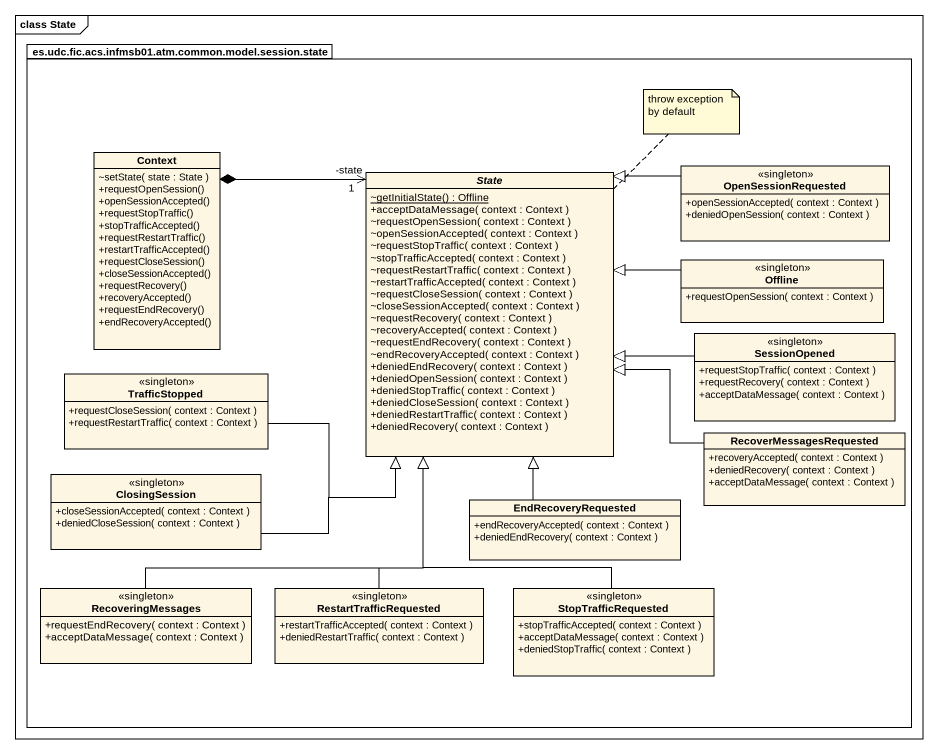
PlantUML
@startuml
mainframe class State
hide circle
hide empty members
skinparam classAttributeIconSize 0
package "es.udc.fic.acs.infmsb01.atm.common.model.session.state" as es_udc_fic_acs_infmsb01_atm {
  class Context {
    ~setState( state : State )
    +requestOpenSession()
    +openSessionAccepted()
    +requestStopTraffic()
    +stopTrafficAccepted()
    +requestRestartTraffic()
    +restartTrafficAccepted()
    +requestCloseSession()
    +closeSessionAccepted()
    +requestRecovery()
    +recoveryAccepted()
    +requestEndRecovery()
    +endRecoveryAccepted()
  }
  abstract class "State" as State_ {
    {static} ~getInitialState() : Offline
    +acceptDataMessage( context : Context )
    ~requestOpenSession( context : Context )
    ~openSessionAccepted( context : Context )
    ~requestStopTraffic( context : Context )
    ~stopTrafficAccepted( context : Context )
    ~requestRestartTraffic( context : Context )
    ~restartTrafficAccepted( context : Context )
    ~requestCloseSession( context : Context )
    ~closeSessionAccepted( context : Context )
    ~requestRecovery( context : Context )
    ~recoveryAccepted( context : Context )
    ~requestEndRecovery( context : Context )
    ~endRecoveryAccepted( context : Context )
    +deniedEndRecovery( context : Context )
    +deniedOpenSession( context : Context )
    +deniedStopTraffic( context : Context )
    +deniedCloseSession( context : Context )
    +deniedRestartTraffic( context : Context )
    +deniedRecovery( context : Context )
  }
  class OpenSessionRequested <<singleton>> {
    +openSessionAccepted( context : Context )
    +deniedOpenSession( context : Context )
  }
  class Offline <<singleton>> {
    +requestOpenSession( context : Context )
  }
  class SessionOpened <<singleton>> {
    +requestStopTraffic( context : Context )
    +requestRecovery( context : Context )
    +acceptDataMessage( context : Context )
  }
  class TrafficStopped <<singleton>> {
    +requestCloseSession( context : Context )
    +requestRestartTraffic( context : Context )
  }
  class RecoverMessagesRequested {
    +recoveryAccepted( context : Context )
    +deniedRecovery( context : Context )
    +acceptDataMessage( context : Context )
  }
  class ClosingSession <<singleton>> {
    +closeSessionAccepted( context : Context )
    +deniedCloseSession( context : Context )
  }
  class EndRecoveryRequested {
    +endRecoveryAccepted( context : Context )
    +deniedEndRecovery( context : Context )
  }
  class RecoveringMessages <<singleton>> {
    +requestEndRecovery( context : Context )
    +acceptDataMessage( context : Context )
  }
  class RestartTrafficRequested <<singleton>> {
    +restartTrafficAccepted( context : Context )
    +deniedRestartTraffic( context : Context )
  }
  class StopTrafficRequested <<singleton>> {
    +stopTrafficAccepted( context : Context )
    +acceptDataMessage( context : Context )
    +deniedStopTraffic( context : Context )
  }
}
Context *-right-> "-state\n1" State_
OpenSessionRequested -left-|> State_
Offline -left-|> State_
SessionOpened -left-|> State_
TrafficStopped -right-|> State_
RecoverMessagesRequested -left-|> State_
ClosingSession -right-|> State_
EndRecoveryRequested -up-|> State_
RecoveringMessages -up-|> State_
RestartTrafficRequested -up-|> State_
StopTrafficRequested -up-|> State_
note top of State_ : throw exception by default
@enduml
